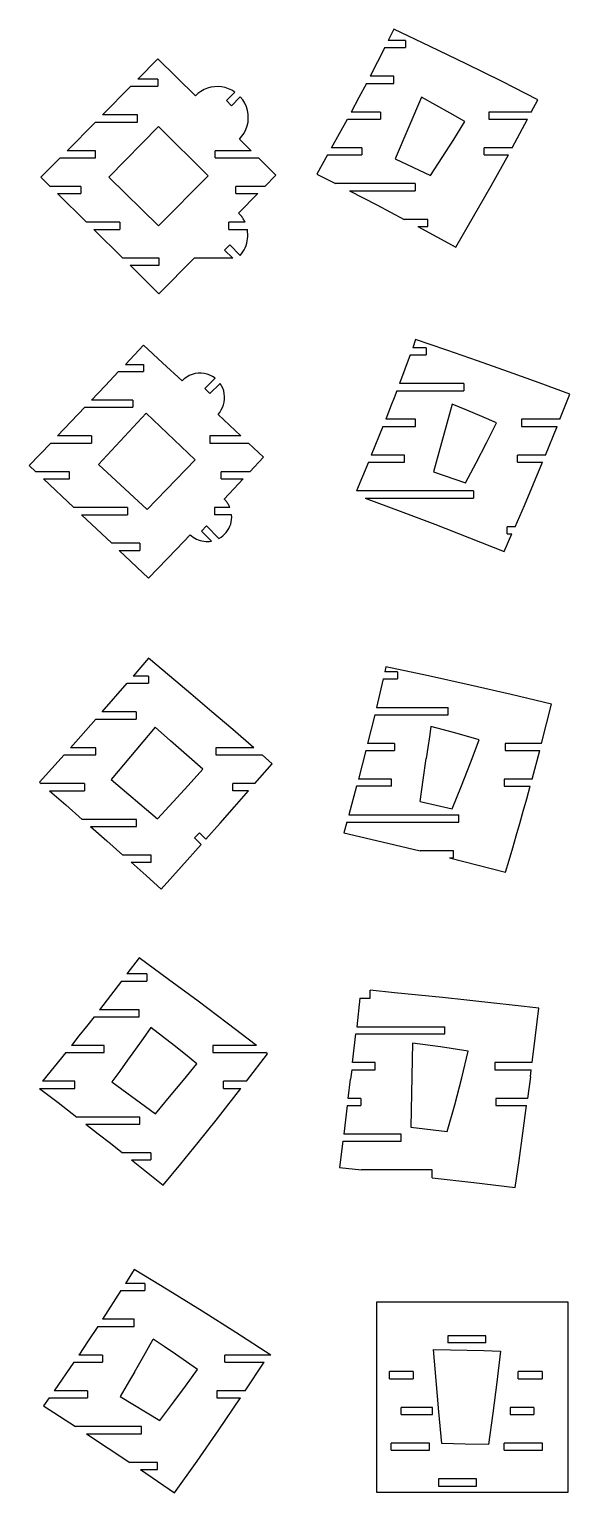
# Model space of a CAD drawing. Extents: x -163 to 163, y -144 to 144.
# Drawn here: x -163 to -56.9, y -143.7 to 143.7 of the extents above; entities that cross this region are included whole.
import ezdxf

# ---------------------------------------------------------------- set-up
doc = ezdxf.new("R2010")
doc.units = 0
doc.header["$MEASUREMENT"] = 0
doc.layers.get('0').update_dxf_attribs({"linetype": 'CONTINUOUS'})

msp = doc.modelspace()

# ---------------------------------------------------------------- linework, layer by layer
for p, q in [((-91.48, 143.74), (-92.56, 141.56)), ((-84.34, 140.38), (-91.48, 143.74)), ((-89.17, 141.56), (-92.56, 141.56)), ((-89.17, 141.56), (-89.17, 140.15)), ((-93.26, 140.15), (-96.12, 134.53)), ((-93.26, 140.15), (-89.17, 140.15)), ((-77.28, 136.97), (-84.34, 140.38)), ((-137.82, 137.91), (-141.72, 133.95)), ((-130.44, 130.66), (-137.82, 137.91)), ((-70.22, 133.47), (-77.28, 136.97)), ((-143.1, 132.54), (-148.65, 126.92)), ((-143.1, 132.54), (-137.8, 132.54)), ((-137.82, 133.95), (-141.72, 133.95)), ((-137.82, 133.95), (-137.8, 132.54)), ((-127.39, 132.34), (-128.07, 132.15)), ((-126.69, 132.45), (-127.39, 132.34)), ((-125.98, 132.48), (-126.69, 132.45)), ((-125.28, 132.42), (-125.98, 132.48)), ((-124.59, 132.28), (-125.28, 132.42)), ((-123.91, 132.07), (-124.59, 132.28)), ((-96.85, 133.12), (-98.33, 130.31)), ((-96.85, 133.12), (-91.48, 133.12)), ((-91.48, 134.53), (-96.12, 134.53)), ((-91.48, 133.12), (-91.48, 134.53)), ((-63.23, 129.9), (-70.22, 133.47)), ((-129.92, 131.14), (-130.44, 130.66)), ((-129.34, 131.55), (-129.92, 131.14)), ((-128.72, 131.89), (-129.34, 131.55)), ((-128.07, 132.15), (-128.72, 131.89)), ((-122.67, 131.41), (-124.34, 129.73)), ((-123.35, 128.73), (-124.34, 129.73)), ((-123.27, 131.77), (-123.91, 132.07)), ((-123.35, 128.73), (-121.61, 130.48)), ((-122.67, 131.41), (-123.27, 131.77)), ((-121.13, 129.88), (-121.61, 130.48)), ((-120.73, 129.23), (-121.13, 129.88)), ((-98.33, 130.31), (-99.83, 127.49)), ((-86.05, 130.38), (-91.18, 118.27)), ((-83.24, 128.85), (-86.05, 130.38)), ((-64.48, 127.49), (-63.23, 129.9)), ((-141.79, 126.92), (-148.65, 126.92)), ((-141.77, 125.51), (-141.79, 126.92)), ((-120.42, 128.53), (-120.73, 129.23)), ((-120.2, 127.79), (-120.42, 128.53)), ((-120.07, 127.04), (-120.2, 127.79)), ((-120.04, 126.28), (-120.07, 127.04)), ((-94.08, 127.49), (-99.83, 127.49)), ((-94.08, 127.49), (-94.08, 126.09)), ((-80.4, 127.27), (-83.24, 128.85)), ((-77.52, 125.62), (-80.4, 127.27)), ((-64.48, 127.49), (-72.79, 127.49)), ((-72.79, 127.49), (-72.79, 126.09)), ((-150.04, 125.51), (-155.6, 119.89)), ((-150.04, 125.51), (-141.77, 125.51)), ((-147.41, 114.72), (-137.69, 124.61)), ((-137.69, 124.61), (-127.91, 114.95)), ((-120.86, 123.36), (-120.52, 124.04)), ((-120.52, 124.04), (-120.26, 124.76)), ((-120.26, 124.76), (-120.1, 125.51)), ((-120.1, 125.51), (-120.04, 126.28)), ((-103.69, 120.46), (-100.59, 126.09)), ((-100.59, 126.09), (-94.08, 126.09)), ((-79.7, 122.11), (-77.52, 125.62)), ((-72.79, 126.09), (-65.22, 126.09)), ((-68.23, 120.46), (-65.22, 126.09)), ((-121.78, 122.14), (-121.28, 122.72)), ((-119.49, 119.89), (-121.78, 122.14)), ((-121.28, 122.72), (-120.86, 123.36)), ((-81.95, 118.57), (-79.7, 122.11)), ((-156.99, 118.48), (-160.76, 114.67)), ((-156.99, 118.48), (-150.04, 118.48)), ((-150.06, 119.89), (-155.6, 119.89)), ((-150.04, 118.48), (-150.06, 119.89)), ((-126.55, 118.48), (-126.57, 119.89)), ((-119.49, 119.89), (-126.57, 119.89)), ((-126.55, 118.48), (-118.07, 118.48)), ((-114.61, 115.07), (-118.07, 118.48)), ((-104.48, 119.06), (-106.62, 115.3)), ((-104.48, 119.06), (-97.77, 119.06)), ((-97.77, 120.46), (-103.69, 120.46)), ((-97.77, 120.46), (-97.77, 119.06)), ((-91.18, 118.27), (-84.26, 115.01)), ((-84.26, 115.01), (-81.95, 118.57)), ((-73.72, 119.06), (-73.72, 120.46)), ((-68.23, 120.46), (-73.72, 120.46)), ((-73.72, 119.06), (-68.99, 119.06)), ((-72.36, 112.98), (-68.99, 119.06)), ((-116.79, 112.86), (-114.61, 115.07)), ((-106.62, 115.3), (-102.92, 113.43)), ((-160.76, 114.67), (-158.92, 112.86)), ((-152.94, 112.86), (-158.92, 112.86)), ((-152.94, 112.86), (-152.92, 111.45)), ((-147.41, 114.72), (-137.65, 105.12)), ((-137.65, 105.12), (-127.91, 114.95)), ((-122.48, 111.45), (-122.5, 112.86)), ((-116.79, 112.86), (-122.5, 112.86)), ((-87.31, 113.43), (-102.92, 113.43)), ((-87.31, 113.43), (-87.31, 112.03)), ((-75.81, 106.94), (-72.36, 112.98)), ((-157.49, 111.45), (-152.92, 111.45)), ((-157.49, 111.45), (-151.79, 105.83)), ((-122.48, 111.45), (-118.18, 111.45)), ((-121.94, 107.64), (-118.18, 111.45)), ((-100.17, 112.03), (-87.31, 112.03)), ((-100.17, 112.03), (-94.78, 109.23)), ((-121.81, 107.5), (-121.94, 107.64)), ((-121.68, 107.37), (-121.81, 107.5)), ((-121.56, 107.23), (-121.68, 107.37)), ((-121.44, 107.09), (-121.56, 107.23)), ((-121.33, 106.94), (-121.44, 107.09)), ((-121.22, 106.79), (-121.33, 106.94)), ((-121.12, 106.64), (-121.22, 106.79)), ((-121.02, 106.48), (-121.12, 106.64)), ((-120.93, 106.32), (-121.02, 106.48)), ((-94.78, 109.23), (-89.41, 106.4)), ((-84.79, 106.4), (-89.41, 106.4)), ((-84.79, 104.99), (-84.79, 106.4)), ((-79.33, 100.94), (-75.81, 106.94)), ((-145.27, 105.83), (-151.79, 105.83)), ((-150.36, 104.42), (-145.25, 104.42)), ((-150.36, 104.42), (-144.67, 98.79)), ((-145.27, 105.83), (-145.25, 104.42)), ((-120.67, 105.83), (-123.87, 105.82)), ((-123.85, 104.42), (-123.87, 105.82)), ((-123.85, 104.42), (-120.23, 104.42)), ((-120.84, 106.16), (-120.93, 106.32)), ((-120.75, 105.99), (-120.84, 106.16)), ((-120.67, 105.83), (-120.75, 105.99)), ((-120.17, 103.97), (-120.23, 104.42)), ((-120.13, 103.51), (-120.17, 103.97)), ((-120.14, 103.05), (-120.13, 103.51)), ((-86.78, 104.99), (-84.79, 104.99)), ((-86.78, 104.99), (-79.33, 100.94)), ((-124.69, 100.37), (-123.69, 101.37)), ((-121.64, 99.31), (-123.69, 101.37)), ((-120.86, 100.43), (-120.66, 100.84)), ((-120.66, 100.84), (-120.49, 101.27)), ((-120.49, 101.27), (-120.35, 101.7)), ((-120.35, 101.7), (-120.24, 102.15)), ((-120.24, 102.15), (-120.17, 102.6)), ((-120.17, 102.6), (-120.14, 103.05)), ((-137.51, 98.79), (-144.67, 98.79)), ((-137.59, 91.8), (-130.68, 98.79)), ((-137.51, 97.39), (-137.51, 98.79)), ((-130.26, 98.79), (-130.68, 98.79)), ((-123.11, 98.79), (-130.26, 98.79)), ((-124.69, 100.37), (-123.11, 98.79)), ((-121.64, 99.31), (-121.35, 99.66)), ((-121.35, 99.66), (-121.09, 100.04)), ((-121.09, 100.04), (-120.86, 100.43)), ((-143.25, 97.39), (-137.51, 97.39)), ((-143.25, 97.39), (-137.59, 91.8)), ((-140.64, 81.71), (-144.18, 77.92)), ((-136.87, 78.21), (-140.64, 81.71)), ((-87.19, 82.79), (-87.77, 81.18)), ((-85.14, 81.18), (-87.77, 81.18)), ((-81.07, 80.72), (-87.19, 82.79)), ((-85.14, 81.18), (-85.14, 79.78)), ((-75.02, 78.62), (-81.07, 80.72)), ((-144.18, 77.92), (-140.64, 77.92)), ((-140.64, 77.92), (-140.64, 76.51)), ((-133.04, 74.66), (-136.87, 78.21)), ((-88.28, 79.78), (-90.36, 74.15)), ((-88.28, 79.78), (-85.14, 79.78)), ((-68.97, 76.48), (-75.02, 78.62)), ((-145.5, 76.51), (-148.13, 73.72)), ((-145.5, 76.51), (-140.64, 76.51)), ((-133.04, 74.66), (-132.61, 75.07)), ((-132.14, 75.42), (-132.61, 75.07)), ((-131.62, 75.71), (-132.14, 75.42)), ((-131.07, 75.94), (-131.62, 75.71)), ((-130.5, 76.09), (-131.07, 75.94)), ((-129.91, 76.18), (-130.5, 76.09)), ((-129.31, 76.19), (-129.91, 76.18)), ((-128.72, 76.13), (-129.31, 76.19)), ((-128.14, 75.99), (-128.72, 76.13)), ((-126.57, 75.19), (-128.57, 73.18)), ((-127.59, 75.79), (-128.14, 75.99)), ((-127.06, 75.52), (-127.59, 75.79)), ((-126.57, 75.19), (-127.06, 75.52)), ((-62.92, 74.28), (-68.97, 76.48)), ((-148.13, 73.72), (-150.81, 70.89)), ((-128.57, 73.18), (-127.57, 72.19)), ((-127.57, 72.19), (-125.59, 74.17)), ((-125.3, 73.71), (-125.59, 74.17)), ((-125.06, 73.21), (-125.3, 73.71)), ((-124.87, 72.69), (-125.06, 73.21)), ((-124.75, 72.15), (-124.87, 72.69)), ((-124.7, 71.6), (-124.75, 72.15)), ((-90.9, 72.74), (-91.43, 71.33)), ((-90.89, 72.74), (-90.9, 72.74)), ((-90.89, 72.74), (-77.73, 72.74)), ((-77.73, 74.15), (-90.36, 74.15)), ((-77.73, 74.15), (-77.73, 72.74)), ((-56.94, 72.06), (-62.92, 74.28)), ((-58.86, 67.12), (-56.94, 72.06)), ((-152.14, 69.48), (-154.79, 66.69)), ((-152.14, 69.48), (-142.69, 69.48)), ((-142.69, 70.89), (-150.81, 70.89)), ((-142.69, 70.89), (-142.69, 69.48)), ((-125.34, 68.96), (-125.09, 69.45)), ((-125.09, 69.45), (-124.9, 69.97)), ((-124.9, 69.97), (-124.77, 70.5)), ((-124.77, 70.5), (-124.7, 71.05)), ((-124.7, 71.05), (-124.7, 71.6)), ((-91.97, 69.93), (-92.52, 68.53)), ((-91.43, 71.33), (-91.97, 69.93)), ((-80, 70.07), (-83.67, 56.8)), ((-77.12, 68.9), (-80, 70.07)), ((-157.49, 63.85), (-154.79, 66.69)), ((-140.1, 68.3), (-149.42, 58.26)), ((-130.49, 59.19), (-140.1, 68.3)), ((-125.99, 68.07), (-125.64, 68.49)), ((-121.5, 63.85), (-125.99, 68.07)), ((-125.64, 68.49), (-125.34, 68.96)), ((-92.52, 68.53), (-93.07, 67.12)), ((-87.19, 67.12), (-93.07, 67.12)), ((-87.19, 65.71), (-87.19, 67.12)), ((-74.22, 67.68), (-77.12, 68.9)), ((-71.3, 66.41), (-74.22, 67.68)), ((-73.26, 62.5), (-71.3, 66.41)), ((-66.4, 67.12), (-66.4, 65.71)), ((-58.86, 67.12), (-66.4, 67.12)), ((-150.81, 63.85), (-157.49, 63.85)), ((-150.81, 63.85), (-150.81, 62.45)), ((-127.57, 63.85), (-127.57, 62.45)), ((-121.5, 63.85), (-127.57, 63.85)), ((-93.62, 65.71), (-95.89, 60.09)), ((-93.62, 65.71), (-87.19, 65.71)), ((-66.4, 65.71), (-59.42, 65.71)), ((-61.69, 60.09), (-59.42, 65.71)), ((-158.83, 62.45), (-163.04, 58.06)), ((-158.83, 62.45), (-150.81, 62.45)), ((-127.57, 62.45), (-120.01, 62.45)), ((-117.06, 59.67), (-120.01, 62.45)), ((-75.29, 58.58), (-73.26, 62.5)), ((-163.04, 58.06), (-161.73, 56.82)), ((-149.42, 58.26), (-139.89, 49.38)), ((-139.89, 49.38), (-130.49, 59.19)), ((-119.74, 56.82), (-117.06, 59.67)), ((-96.47, 58.68), (-98.83, 53.06)), ((-96.47, 58.68), (-89.35, 58.68)), ((-89.35, 60.09), (-95.89, 60.09)), ((-89.35, 58.68), (-89.35, 60.09)), ((-77.39, 54.64), (-75.29, 58.58)), ((-67.2, 58.68), (-67.2, 60.09)), ((-61.69, 60.09), (-67.2, 60.09)), ((-67.2, 58.68), (-62.26, 58.68)), ((-64.02, 54.46), (-62.26, 58.68)), ((-155.13, 56.82), (-161.73, 56.82)), ((-160.23, 55.42), (-155.13, 55.42)), ((-160.23, 55.42), (-154.27, 49.79)), ((-155.13, 55.42), (-155.13, 56.82)), ((-125.34, 55.42), (-125.34, 56.82)), ((-119.74, 56.82), (-125.34, 56.82)), ((-125.34, 55.42), (-121.06, 55.42)), ((-124.79, 51.46), (-121.06, 55.42)), ((-83.67, 56.8), (-77.39, 54.64)), ((-75.8, 53.06), (-98.83, 53.06)), ((-75.8, 53.06), (-75.8, 51.65)), ((-65.83, 50.22), (-64.02, 54.46)), ((-143.78, 49.79), (-154.27, 49.79)), ((-143.78, 49.79), (-143.78, 48.39)), ((-126.65, 49.79), (-126.65, 48.39)), ((-123.65, 49.79), (-126.65, 49.79)), ((-124.67, 51.34), (-124.79, 51.46)), ((-124.56, 51.22), (-124.67, 51.34)), ((-124.44, 51.09), (-124.56, 51.22)), ((-124.34, 50.96), (-124.44, 51.09)), ((-124.23, 50.82), (-124.34, 50.96)), ((-124.13, 50.69), (-124.23, 50.82)), ((-124.04, 50.54), (-124.13, 50.69)), ((-123.95, 50.4), (-124.04, 50.54)), ((-123.87, 50.25), (-123.95, 50.4)), ((-123.79, 50.1), (-123.87, 50.25)), ((-123.72, 49.95), (-123.79, 50.1)), ((-123.65, 49.79), (-123.72, 49.95)), ((-97.13, 51.65), (-75.8, 51.65)), ((-97.13, 51.65), (-90.25, 49.11)), ((-90.25, 49.11), (-83.43, 46.52)), ((-67.65, 46.03), (-65.83, 50.22)), ((-152.79, 48.39), (-143.78, 48.39)), ((-146.85, 42.76), (-152.79, 48.39)), ((-128.25, 46.18), (-129.25, 45.18)), ((-125.8, 43.72), (-128.25, 46.18)), ((-123.31, 48.39), (-126.65, 48.39)), ((-123.86, 45.68), (-123.66, 46.1)), ((-123.66, 46.1), (-123.5, 46.54)), ((-123.5, 46.54), (-123.38, 46.99)), ((-123.38, 46.99), (-123.31, 47.45)), ((-123.29, 47.92), (-123.31, 48.39)), ((-123.31, 47.45), (-123.29, 47.92)), ((-83.43, 46.52), (-76.59, 43.86)), ((-69.21, 44.62), (-69.21, 46.03)), ((-67.65, 46.03), (-69.21, 46.03)), ((-134.12, 41.64), (-131.44, 44.46)), ((-131.44, 44.46), (-131.16, 44.21)), ((-131.16, 44.21), (-130.85, 43.99)), ((-130.85, 43.99), (-130.54, 43.78)), ((-130.54, 43.78), (-130.2, 43.61)), ((-130.2, 43.61), (-129.86, 43.46)), ((-129.86, 43.46), (-129.5, 43.34)), ((-129.5, 43.34), (-129.14, 43.24)), ((-129.25, 45.18), (-127.27, 43.21)), ((-129.14, 43.24), (-128.77, 43.18)), ((-128.77, 43.18), (-128.39, 43.14)), ((-128.39, 43.14), (-128.02, 43.13)), ((-128.02, 43.13), (-127.64, 43.15)), ((-127.64, 43.15), (-127.27, 43.21)), ((-125.8, 43.72), (-125.4, 43.97)), ((-125.4, 43.97), (-125.03, 44.25)), ((-125.03, 44.25), (-124.69, 44.56)), ((-124.69, 44.56), (-124.37, 44.91)), ((-124.37, 44.91), (-124.1, 45.28)), ((-124.1, 45.28), (-123.86, 45.68)), ((-76.59, 43.86), (-69.83, 41.16)), ((-69.83, 41.16), (-68.28, 44.62)), ((-69.21, 44.62), (-68.28, 44.62)), ((-141.31, 42.76), (-146.85, 42.76)), ((-145.37, 41.35), (-141.31, 41.35)), ((-145.37, 41.35), (-139.63, 35.89)), ((-141.31, 42.76), (-141.31, 41.35)), ((-139.63, 35.89), (-134.12, 41.64)), ((-139.61, 20.19), (-142.62, 16.67)), ((-135.49, 16.73), (-139.61, 20.19)), ((-93.01, 18.52), (-93.24, 17.53)), ((-90.77, 17.53), (-93.24, 17.53)), ((-84.69, 16.73), (-93.01, 18.52)), ((-90.77, 17.53), (-90.77, 16.13)), ((-148.72, 9.64), (-143.83, 15.26)), ((-143.83, 15.26), (-139.61, 15.26)), ((-139.61, 16.67), (-142.62, 16.67)), ((-139.61, 16.67), (-139.61, 15.26)), ((-131.34, 13.22), (-135.49, 16.73)), ((-93.56, 16.13), (-94.89, 10.5)), ((-93.56, 16.13), (-90.77, 16.13)), ((-76.5, 14.91), (-84.69, 16.73)), ((-68.44, 13.06), (-76.5, 14.91)), ((-127.17, 9.66), (-131.34, 13.22)), ((-60.51, 11.19), (-68.44, 13.06)), ((-142.07, 9.64), (-148.72, 9.64)), ((-142.07, 9.64), (-142.07, 8.23)), ((-123.09, 6.16), (-127.17, 9.66)), ((-95.23, 9.1), (-96.62, 3.47)), ((-95.23, 9.1), (-80.82, 9.1)), ((-94.89, 10.5), (-80.82, 10.5)), ((-80.82, 9.1), (-80.82, 10.5)), ((-61.49, 7.31), (-60.51, 11.19)), ((-151.93, 5.99), (-153.92, 3.74)), ((-149.95, 8.23), (-151.93, 5.99)), ((-149.95, 8.23), (-142.07, 8.23)), ((-138.34, 6.63), (-146.96, -3.66)), ((-135.3, 3.97), (-138.34, 6.63)), ((-118.97, 2.61), (-123.09, 6.16)), ((-84.19, 6.79), (-84.49, 4.74)), ((-79.48, 5.51), (-84.19, 6.79)), ((-62.48, 3.47), (-61.49, 7.31)), ((-153.92, 3.74), (-154.93, 2.61)), ((-132.18, 1.22), (-135.3, 3.97)), ((-91.34, 3.47), (-96.62, 3.47)), ((-91.34, 3.47), (-91.34, 2.07)), ((-84.49, 4.74), (-84.79, 2.64)), ((-74.73, 4.13), (-79.48, 5.51)), ((-76.43, -0.37), (-74.73, 4.13)), ((-69.62, 3.47), (-69.62, 2.07)), ((-62.48, 3.47), (-69.62, 3.47)), ((-156.19, 1.19), (-161.01, -4.18)), ((-156.18, 1.2), (-156.19, 1.19)), ((-156.18, 1.2), (-149.95, 1.2)), ((-149.95, 2.61), (-154.93, 2.61)), ((-149.95, 1.2), (-149.95, 2.61)), ((-129, -1.62), (-132.18, 1.22)), ((-118.97, 2.61), (-126.4, 2.61)), ((-126.4, 2.61), (-126.4, 1.2)), ((-126.4, 1.2), (-117.35, 1.2)), ((-115.37, -0.53), (-117.35, 1.2)), ((-96.97, 2.07), (-98.42, -3.56)), ((-96.97, 2.07), (-91.34, 2.07)), ((-85.68, -3.67), (-85.1, 0.5)), ((-84.79, 2.64), (-85.1, 0.5)), ((-69.62, 2.07), (-62.84, 2.07)), ((-64.34, -3.56), (-62.84, 2.07)), ((-131.85, -4.8), (-129, -1.62)), ((-118.74, -4.43), (-115.37, -0.53)), ((-78.2, -4.88), (-76.43, -0.37)), ((-161.01, -4.18), (-160.73, -4.43)), ((-152.17, -4.43), (-160.73, -4.43)), ((-152.17, -4.43), (-152.17, -5.83)), ((-146.96, -3.66), (-137.84, -11.38)), ((-134.8, -8.05), (-131.85, -4.8)), ((-123.1, -5.83), (-123.1, -4.43)), ((-118.74, -4.43), (-123.1, -4.43)), ((-98.79, -4.97), (-100.29, -10.59)), ((-91.93, -4.97), (-98.79, -4.97)), ((-91.93, -3.56), (-98.42, -3.56)), ((-91.93, -4.97), (-91.93, -3.56)), ((-86.27, -7.98), (-85.68, -3.67)), ((-80.03, -9.38), (-78.2, -4.88)), ((-69.83, -3.56), (-69.83, -4.97)), ((-64.34, -3.56), (-69.83, -3.56)), ((-69.83, -4.97), (-64.72, -4.97)), ((-65.39, -7.41), (-64.72, -4.97)), ((-159.1, -5.83), (-152.17, -5.83)), ((-159.1, -5.83), (-155.89, -8.63)), ((-137.84, -11.38), (-134.8, -8.05)), ((-119.97, -5.83), (-123.1, -5.83)), ((-122.76, -9.02), (-119.97, -5.83)), ((-86.27, -7.98), (-80.03, -9.38)), ((-66.07, -9.85), (-65.39, -7.41)), ((-155.89, -8.63), (-152.65, -11.46)), ((-142.02, -11.46), (-152.65, -11.46)), ((-142.02, -12.86), (-142.02, -11.46)), ((-125.59, -12.24), (-122.76, -9.02)), ((-100.29, -10.59), (-78.69, -10.59)), ((-78.69, -12), (-78.69, -10.59)), ((-66.75, -12.27), (-66.07, -9.85)), ((-151.04, -12.86), (-142.02, -12.86)), ((-151.04, -12.86), (-147.82, -15.69)), ((-130.6, -15.12), (-129.61, -14.12)), ((-128.36, -15.37), (-129.61, -14.12)), ((-128.36, -15.37), (-125.59, -12.24)), ((-100.68, -12), (-101.26, -14.11)), ((-101.26, -14.11), (-93.74, -15.85)), ((-100.68, -12), (-78.69, -12)), ((-67.44, -14.68), (-66.75, -12.27)), ((-147.82, -15.69), (-144.65, -18.49)), ((-133.18, -20.75), (-129.3, -16.42)), ((-130.6, -15.12), (-129.3, -16.42)), ((-93.74, -15.85), (-86.33, -17.62)), ((-68.83, -19.45), (-68.13, -17.07)), ((-68.13, -17.07), (-67.44, -14.68)), ((-139.13, -18.49), (-144.65, -18.49)), ((-143.06, -19.89), (-139.13, -19.89)), ((-143.06, -19.89), (-140.11, -22.51)), ((-139.13, -19.89), (-139.13, -18.49)), ((-79.77, -17.62), (-86.33, -17.62)), ((-80.57, -19.03), (-79.77, -19.03)), ((-80.57, -19.03), (-69.53, -21.81)), ((-79.77, -19.03), (-79.77, -17.62)), ((-69.53, -21.81), (-68.83, -19.45)), ((-140.11, -22.51), (-137.14, -25.15)), ((-137.14, -25.15), (-133.18, -20.75)), ((-141.49, -38.66), (-143.86, -41.82)), ((-135.7, -42.89), (-141.49, -38.66)), ((-139.95, -41.82), (-143.86, -41.82)), ((-139.95, -41.82), (-139.95, -43.22)), ((-129.9, -47.19), (-135.7, -42.89)), ((-144.92, -43.22), (-149.24, -48.85)), ((-144.92, -43.22), (-139.95, -43.22)), ((-96.14, -46.58), (-96.14, -45.03)), ((-91.35, -45.51), (-96.14, -45.03)), ((-86.61, -46), (-91.35, -45.51)), ((-141.49, -48.85), (-149.24, -48.85)), ((-141.49, -50.25), (-141.49, -48.85)), ((-124.16, -51.5), (-129.9, -47.19)), ((-98.13, -46.58), (-98.76, -52.21)), ((-98.13, -46.58), (-96.14, -46.58)), ((-81.92, -46.49), (-86.61, -46)), ((-77.16, -47), (-81.92, -46.49)), ((-72.4, -47.52), (-77.16, -47)), ((-67.67, -48.04), (-72.4, -47.52)), ((-62.99, -48.56), (-67.67, -48.04)), ((-63.64, -53.94), (-62.99, -48.56)), ((-150.33, -50.25), (-151.81, -52.15)), ((-150.33, -50.25), (-141.49, -50.25)), ((-118.42, -55.88), (-124.16, -51.5)), ((-153.28, -54.01), (-154.76, -55.88)), ((-151.81, -52.15), (-153.28, -54.01)), ((-140.69, -54.51), (-142.21, -56.64)), ((-139.15, -52.34), (-140.69, -54.51)), ((-136.9, -54.1), (-139.15, -52.34)), ((-134.62, -55.89), (-136.9, -54.1)), ((-99.58, -59.24), (-98.92, -53.61)), ((-98.92, -53.61), (-81.45, -53.61)), ((-98.76, -52.21), (-81.45, -52.21)), ((-81.45, -53.61), (-81.45, -52.21)), ((-64.31, -59.24), (-63.64, -53.94)), ((-155.88, -57.29), (-158.14, -60.09)), ((-155.88, -57.29), (-148.31, -57.29)), ((-148.31, -55.88), (-154.76, -55.88)), ((-148.31, -57.29), (-148.31, -55.88)), ((-142.21, -56.64), (-143.74, -58.77)), ((-132.39, -57.67), (-134.62, -55.89)), ((-127.03, -55.88), (-127.03, -57.29)), ((-118.42, -55.88), (-127.03, -55.88)), ((-127.03, -57.29), (-116.6, -57.29)), ((-116.26, -57.55), (-116.6, -57.29)), ((-87.8, -55.4), (-87.88, -58.67)), ((-82.31, -56.15), (-87.8, -55.4)), ((-76.85, -57.01), (-82.31, -56.15)), ((-78.15, -62.27), (-76.85, -57.01)), ((-158.14, -60.09), (-160.43, -62.91)), ((-143.74, -58.77), (-145.28, -60.92)), ((-132.76, -62.7), (-130.13, -59.49)), ((-130.13, -59.49), (-132.39, -57.67)), ((-120.38, -62.91), (-116.26, -57.55)), ((-95.12, -59.24), (-99.58, -59.24)), ((-95.12, -60.65), (-95.12, -59.24)), ((-87.88, -58.67), (-87.96, -61.99)), ((-64.31, -59.24), (-71.62, -59.24)), ((-71.62, -59.24), (-71.62, -60.65)), ((-154.11, -62.91), (-160.43, -62.91)), ((-154.11, -64.32), (-154.11, -62.91)), ((-145.28, -60.92), (-146.8, -63.02)), ((-146.8, -63.02), (-138.27, -69.28)), ((-135.48, -65.96), (-132.76, -62.7)), ((-124.88, -64.32), (-124.88, -62.91)), ((-120.38, -62.91), (-124.88, -62.91)), ((-100.42, -66.27), (-99.96, -62.47)), ((-99.74, -60.65), (-99.96, -62.47)), ((-99.74, -60.65), (-95.12, -60.65)), ((-87.96, -61.99), (-88.03, -65.29)), ((-79.52, -67.52), (-78.15, -62.27)), ((-71.62, -60.65), (-64.49, -60.65)), ((-64.67, -62.06), (-65.22, -66.27)), ((-64.67, -62.06), (-64.49, -60.65)), ((-161.05, -64.32), (-154.11, -64.32)), ((-161.05, -64.32), (-157.39, -67.11)), ((-138.27, -69.28), (-135.48, -65.96)), ((-125.9, -69.94), (-121.48, -64.32)), ((-124.88, -64.32), (-121.48, -64.32)), ((-88.03, -65.29), (-88.08, -68.59)), ((-157.39, -67.11), (-153.73, -69.94)), ((-100.6, -67.68), (-101.3, -73.3)), ((-100.6, -67.68), (-97.94, -67.68)), ((-97.94, -66.27), (-100.42, -66.27)), ((-97.94, -66.27), (-97.94, -67.68)), ((-88.08, -68.59), (-88.12, -71.93)), ((-80.97, -72.78), (-79.52, -67.52)), ((-71.45, -66.27), (-71.45, -67.68)), ((-65.22, -66.27), (-71.45, -66.27)), ((-71.45, -67.68), (-65.41, -67.68)), ((-66.14, -73.13), (-65.41, -67.68)), ((-141.31, -69.94), (-153.73, -69.94)), ((-151.92, -71.35), (-141.31, -71.35)), ((-151.92, -71.35), (-149.5, -73.23)), ((-141.31, -71.35), (-141.31, -69.94)), ((-129.88, -74.92), (-126.38, -70.55)), ((-126.38, -70.55), (-125.9, -69.94)), ((-149.5, -73.23), (-147.12, -75.1)), ((-101.48, -74.71), (-102.16, -79.86)), ((-101.48, -74.71), (-90, -74.71)), ((-90, -73.3), (-101.3, -73.3)), ((-90, -74.71), (-90, -73.3)), ((-88.12, -71.93), (-80.97, -72.78)), ((-66.89, -78.5), (-66.14, -73.13)), ((-147.12, -75.1), (-144.74, -76.97)), ((-139.2, -76.97), (-144.74, -76.97)), ((-139.2, -76.97), (-139.2, -78.38)), ((-133.28, -79.11), (-129.88, -74.92)), ((-142.96, -78.38), (-139.2, -78.38)), ((-142.96, -78.38), (-136.75, -83.33)), ((-136.75, -83.33), (-133.28, -79.11)), ((-102.16, -79.86), (-97.79, -80.33)), ((-83.96, -80.33), (-97.79, -80.33)), ((-83.96, -81.87), (-83.96, -80.33)), ((-67.64, -83.79), (-66.89, -78.5)), ((-83.96, -81.87), (-75.75, -82.82)), ((-75.75, -82.82), (-67.64, -83.79)), ((-142.46, -99.92), (-144.16, -102.63)), ((-135.76, -103.96), (-142.46, -99.92)), ((-140.36, -102.63), (-144.16, -102.63)), ((-140.36, -102.63), (-140.36, -104.03)), ((-145.05, -104.03), (-148.67, -109.66)), ((-145.05, -104.03), (-140.36, -104.03)), ((-129.09, -108.08), (-135.76, -103.96)), ((-94.79, -143.71), (-94.79, -106.21)), ((-94.79, -106.21), (-57.29, -106.21)), ((-57.29, -106.21), (-57.29, -143.71)), ((-122.48, -112.25), (-129.09, -108.08)), ((-149.59, -111.06), (-151.47, -113.89)), ((-149.59, -111.06), (-142.46, -111.06)), ((-142.46, -109.66), (-148.67, -109.66)), ((-142.46, -111.06), (-142.46, -109.66)), ((-151.47, -113.89), (-153.34, -116.69)), ((-140.58, -116.86), (-138.71, -113.57)), ((-136.53, -115.03), (-138.71, -113.57)), ((-115.6, -116.69), (-122.48, -112.25)), ((-80.9, -112.91), (-80.9, -114.31)), ((-73.4, -112.91), (-80.9, -112.91)), ((-73.4, -114.31), (-80.9, -114.31)), ((-73.4, -114.31), (-73.4, -112.91)), ((-148.67, -116.69), (-153.34, -116.69)), ((-148.67, -116.69), (-148.67, -118.09)), ((-142.4, -120.04), (-140.58, -116.86)), ((-134.34, -116.52), (-136.53, -115.03)), ((-132.18, -118), (-134.34, -116.52)), ((-115.6, -116.69), (-124.64, -116.69)), ((-124.64, -118.09), (-124.64, -116.69)), ((-83.19, -121.68), (-83.66, -115.61)), ((-83.66, -115.61), (-80.35, -115.65)), ((-80.35, -115.65), (-77.08, -115.71)), ((-77.08, -115.71), (-73.79, -115.81)), ((-73.79, -115.81), (-70.51, -115.93)), ((-70.51, -115.93), (-71.24, -122.02)), ((-154.3, -118.09), (-158.17, -123.72)), ((-154.3, -118.09), (-148.67, -118.09)), ((-142.4, -120.04), (-143.34, -121.67)), ((-132.4, -122.82), (-130, -119.52)), ((-130, -119.52), (-132.18, -118)), ((-124.64, -118.09), (-116.92, -118.09)), ((-120.63, -123.72), (-116.92, -118.09)), ((-87.65, -119.94), (-92.34, -119.94)), ((-92.34, -121.35), (-92.34, -119.94)), ((-87.65, -119.94), (-87.65, -121.35)), ((-62.35, -119.94), (-67.04, -119.94)), ((-67.04, -121.35), (-67.04, -119.94)), ((-62.35, -119.94), (-62.35, -121.35)), ((-144.26, -123.27), (-145.17, -124.84)), ((-143.34, -121.67), (-144.26, -123.27)), ((-134.87, -126.16), (-132.4, -122.82)), ((-92.34, -121.35), (-87.65, -121.35)), ((-82.66, -127.85), (-83.19, -121.68)), ((-71.24, -122.02), (-72.03, -128.14)), ((-67.04, -121.35), (-62.35, -121.35)), ((-159.16, -125.13), (-160.26, -126.69)), ((-159.16, -125.13), (-151.64, -125.13)), ((-151.64, -123.72), (-158.17, -123.72)), ((-151.64, -123.72), (-151.64, -125.13)), ((-145.17, -124.84), (-137.42, -129.53)), ((-137.42, -129.53), (-134.87, -126.16)), ((-126.2, -123.72), (-126.2, -125.13)), ((-120.63, -123.72), (-126.2, -123.72)), ((-126.2, -125.13), (-121.56, -125.13)), ((-125.81, -131.38), (-121.56, -125.13)), ((-160.26, -126.69), (-153.95, -130.75)), ((-90.02, -128.38), (-90.02, -126.97)), ((-83.86, -126.97), (-90.02, -126.97)), ((-90.02, -128.38), (-83.86, -128.38)), ((-83.86, -128.38), (-83.86, -126.97)), ((-82.08, -134.09), (-82.66, -127.85)), ((-72.03, -128.14), (-72.89, -134.28)), ((-68.66, -126.97), (-68.66, -128.38)), ((-63.97, -126.97), (-68.66, -126.97)), ((-68.66, -128.38), (-63.97, -128.38)), ((-63.97, -126.97), (-63.97, -128.38)), ((-141.04, -130.75), (-153.95, -130.75)), ((-151.8, -132.16), (-141.04, -132.16)), ((-151.8, -132.16), (-143.3, -137.78)), ((-141.04, -132.16), (-141.04, -130.75)), ((-130.11, -137.56), (-125.81, -131.38)), ((-91.97, -135.41), (-91.97, -134)), ((-84.47, -134), (-91.97, -134)), ((-84.47, -135.41), (-84.47, -134)), ((-77.46, -134.2), (-82.08, -134.09)), ((-72.89, -134.28), (-77.46, -134.2)), ((-62.31, -134), (-69.81, -134)), ((-69.81, -135.41), (-69.81, -134)), ((-62.31, -135.41), (-62.31, -134)), ((-137.87, -137.78), (-143.3, -137.78)), ((-137.87, -139.19), (-137.87, -137.78)), ((-134.51, -143.74), (-130.11, -137.56)), ((-91.97, -135.41), (-84.47, -135.41)), ((-69.81, -135.41), (-62.31, -135.41)), ((-141.21, -139.19), (-137.87, -139.19)), ((-141.21, -139.19), (-134.51, -143.74)), ((-57.29, -143.71), (-94.79, -143.71)), ((-82.72, -141.03), (-82.72, -142.44)), ((-75.22, -141.03), (-82.72, -141.03)), ((-82.72, -142.44), (-75.22, -142.44)), ((-75.22, -142.44), (-75.22, -141.03))]:
    msp.add_line(p, q)

doc.saveas('drawing.dxf')
